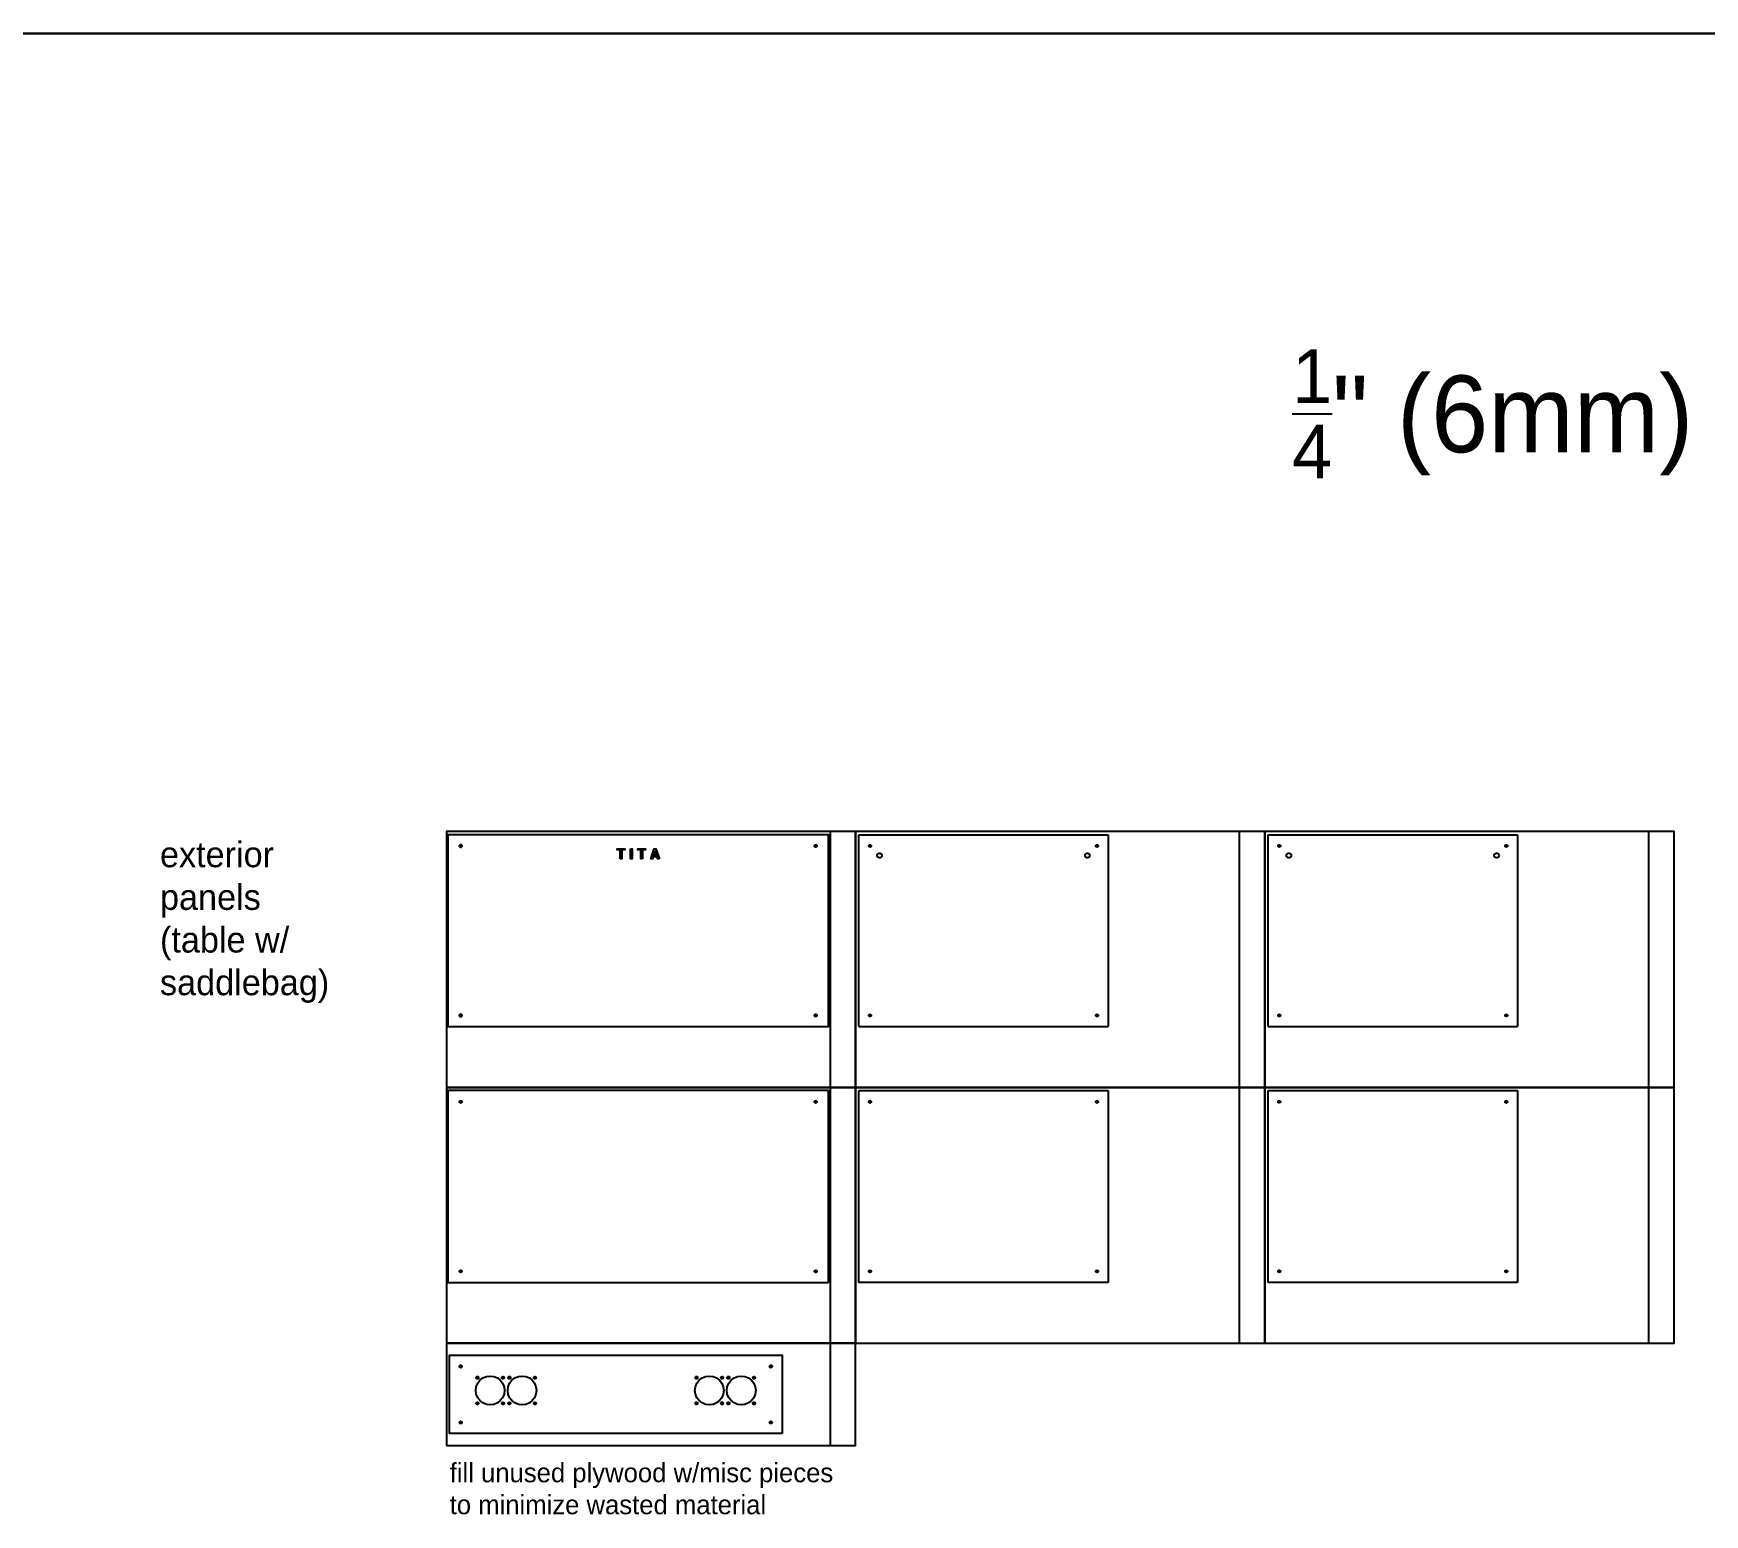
# Model space of a CAD drawing. Header units: inches. Extents: x -747 to 419, y -1089 to -681.
# Drawn here: x -146.2 to -15.5, y -882.9 to -767.1 of the extents above; entities that cross this region are included whole.
import ezdxf

# ---------------------------------------------------------------- set-up
doc = ezdxf.new("R2010")
doc.units = ezdxf.units.IN
doc.header["$MEASUREMENT"] = 0
for name, color, linetype in [('T_ANNO', 6, 'Continuous'), ('T_CUT_HOLE_3_16_INCH', 2, 'Continuous'), ('T_CUT_HOLE_3_8_INCH', 4, 'Continuous'), ('T_CUT_THRU', 7, 'Continuous')]:
    doc.layers.add(name, color=color, linetype=linetype)

msp = doc.modelspace()

# ---------------------------------------------------------------- linework, layer by layer
at = {"layer": 'T_ANNO'}
for p, q in [((-666.26, -767.12), (298.91, -767.12)), ((418.91, -767.12), (-666.26, -767.12))]:
    msp.add_line(p, q, dxfattribs=at)
at = {"layer": 'T_ANNO', "color": 5}
for p, q in [((-83.92, -829.5), (-83.92, -849.5)), ((-51.92, -829.5), (-51.92, -849.5)), ((-19.92, -829.5), (-19.92, -849.5)), ((-83.92, -849.5), (-83.92, -869.5)), ((-51.92, -849.5), (-51.92, -869.5)), ((-19.92, -849.5), (-19.92, -869.5)), ((-83.92, -869.5), (-83.92, -877.5))]:
    msp.add_line(p, q, dxfattribs=at)
at = {"layer": 'T_ANNO'}
for points in [[(-113.92, -849.5), (-81.92, -849.5), (-81.92, -829.5), (-113.92, -829.5)], [(-113.92, -849.5), (-81.92, -849.5), (-81.92, -829.5), (-113.92, -829.5)], [(-81.92, -849.5), (-49.92, -849.5), (-49.92, -829.5), (-81.92, -829.5)], [(-81.92, -849.5), (-49.92, -849.5), (-49.92, -829.5), (-81.92, -829.5)], [(-49.92, -849.5), (-17.92, -849.5), (-17.92, -829.5), (-49.92, -829.5)], [(-49.92, -849.5), (-17.92, -849.5), (-17.92, -829.5), (-49.92, -829.5)], [(-113.92, -869.5), (-81.92, -869.5), (-81.92, -849.5), (-113.92, -849.5)], [(-113.92, -869.5), (-81.92, -869.5), (-81.92, -849.5), (-113.92, -849.5)], [(-81.92, -869.5), (-49.92, -869.5), (-49.92, -849.5), (-81.92, -849.5)], [(-81.92, -869.5), (-49.92, -869.5), (-49.92, -849.5), (-81.92, -849.5)], [(-49.92, -869.5), (-17.92, -869.5), (-17.92, -849.5), (-49.92, -849.5)], [(-49.92, -869.5), (-17.92, -869.5), (-17.92, -849.5), (-49.92, -849.5)], [(-113.92, -877.5), (-81.92, -877.5), (-81.92, -869.5), (-113.92, -869.5)], [(-113.92, -877.5), (-81.92, -877.5), (-81.92, -869.5), (-113.92, -869.5)]]:
    msp.add_lwpolyline(points, close=True, dxfattribs=at)
at = {"layer": 'T_CUT_HOLE_3_16_INCH'}
for p, q in [((-80.89, -830.61), (-80.88, -830.58)), ((-80.89, -830.63), (-80.89, -830.61)), ((-80.88, -830.66), (-80.89, -830.63)), ((-80.88, -830.58), (-80.87, -830.56)), ((-80.87, -830.68), (-80.88, -830.66)), ((-80.87, -830.56), (-80.85, -830.55)), ((-80.86, -830.7), (-80.87, -830.68)), ((-80.84, -830.71), (-80.86, -830.7)), ((-80.85, -830.55), (-80.83, -830.54)), ((-80.81, -830.72), (-80.84, -830.71)), ((-80.83, -830.54), (-80.8, -830.53)), ((-80.79, -830.72), (-80.81, -830.72)), ((-80.8, -830.53), (-80.78, -830.53)), ((-80.77, -830.71), (-80.79, -830.72)), ((-80.78, -830.53), (-80.76, -830.54)), ((-80.74, -830.7), (-80.77, -830.71)), ((-80.76, -830.54), (-80.73, -830.55)), ((-80.73, -830.69), (-80.74, -830.7)), ((-80.73, -830.55), (-80.72, -830.57)), ((-80.71, -830.67), (-80.73, -830.69)), ((-80.72, -830.57), (-80.71, -830.59)), ((-80.71, -830.59), (-80.7, -830.62)), ((-80.7, -830.64), (-80.71, -830.67)), ((-80.7, -830.62), (-80.7, -830.64)), ((-63.14, -830.61), (-63.13, -830.58)), ((-63.14, -830.63), (-63.14, -830.61)), ((-63.13, -830.66), (-63.14, -830.63)), ((-63.13, -830.58), (-63.12, -830.56)), ((-63.12, -830.68), (-63.13, -830.66)), ((-63.12, -830.56), (-63.1, -830.55)), ((-63.11, -830.7), (-63.12, -830.68)), ((-63.09, -830.71), (-63.11, -830.7)), ((-63.1, -830.55), (-63.08, -830.54)), ((-63.06, -830.72), (-63.09, -830.71)), ((-63.08, -830.54), (-63.05, -830.53)), ((-63.04, -830.72), (-63.06, -830.72)), ((-63.05, -830.53), (-63.03, -830.53)), ((-63.02, -830.71), (-63.04, -830.72)), ((-63.03, -830.53), (-63.01, -830.54)), ((-62.99, -830.7), (-63.02, -830.71)), ((-63.01, -830.54), (-62.98, -830.55)), ((-62.98, -830.69), (-62.99, -830.7)), ((-62.98, -830.55), (-62.97, -830.57)), ((-62.96, -830.67), (-62.98, -830.69)), ((-62.97, -830.57), (-62.96, -830.59)), ((-62.96, -830.59), (-62.95, -830.62)), ((-62.95, -830.64), (-62.96, -830.67)), ((-62.95, -830.62), (-62.95, -830.64)), ((-48.89, -830.61), (-48.88, -830.58)), ((-48.89, -830.63), (-48.89, -830.61)), ((-48.88, -830.66), (-48.89, -830.63)), ((-48.88, -830.58), (-48.87, -830.56)), ((-48.87, -830.68), (-48.88, -830.66)), ((-48.87, -830.56), (-48.85, -830.55)), ((-48.86, -830.7), (-48.87, -830.68)), ((-48.84, -830.71), (-48.86, -830.7)), ((-48.85, -830.55), (-48.83, -830.54)), ((-48.81, -830.72), (-48.84, -830.71)), ((-48.83, -830.54), (-48.8, -830.53)), ((-48.79, -830.72), (-48.81, -830.72)), ((-48.8, -830.53), (-48.78, -830.53)), ((-48.77, -830.71), (-48.79, -830.72)), ((-48.78, -830.53), (-48.76, -830.54)), ((-48.74, -830.7), (-48.77, -830.71)), ((-48.76, -830.54), (-48.73, -830.55)), ((-48.73, -830.69), (-48.74, -830.7)), ((-48.73, -830.55), (-48.72, -830.57)), ((-48.71, -830.67), (-48.73, -830.69)), ((-48.72, -830.57), (-48.71, -830.59)), ((-48.71, -830.59), (-48.7, -830.62)), ((-48.7, -830.64), (-48.71, -830.67)), ((-48.7, -830.62), (-48.7, -830.64)), ((-31.14, -830.61), (-31.13, -830.58)), ((-31.14, -830.63), (-31.14, -830.61)), ((-31.13, -830.66), (-31.14, -830.63)), ((-31.13, -830.58), (-31.12, -830.56)), ((-31.12, -830.68), (-31.13, -830.66)), ((-31.12, -830.56), (-31.1, -830.55)), ((-31.11, -830.7), (-31.12, -830.68)), ((-31.09, -830.71), (-31.11, -830.7)), ((-31.1, -830.55), (-31.08, -830.54)), ((-31.06, -830.72), (-31.09, -830.71)), ((-31.08, -830.54), (-31.05, -830.53)), ((-31.04, -830.72), (-31.06, -830.72)), ((-31.05, -830.53), (-31.03, -830.53)), ((-31.02, -830.71), (-31.04, -830.72)), ((-31.03, -830.53), (-31.01, -830.54)), ((-30.99, -830.7), (-31.02, -830.71)), ((-31.01, -830.54), (-30.98, -830.55)), ((-30.98, -830.69), (-30.99, -830.7)), ((-30.98, -830.55), (-30.97, -830.57)), ((-30.96, -830.67), (-30.98, -830.69)), ((-30.97, -830.57), (-30.96, -830.59)), ((-30.96, -830.59), (-30.95, -830.62)), ((-30.95, -830.64), (-30.96, -830.67)), ((-30.95, -830.62), (-30.95, -830.64)), ((-112.89, -843.86), (-112.88, -843.83)), ((-112.89, -843.86), (-112.88, -843.83)), ((-80.89, -843.86), (-80.88, -843.83)), ((-80.89, -843.88), (-80.89, -843.86)), ((-80.88, -843.91), (-80.89, -843.88)), ((-80.88, -843.83), (-80.87, -843.81)), ((-80.87, -843.93), (-80.88, -843.91)), ((-80.87, -843.81), (-80.85, -843.8)), ((-80.86, -843.95), (-80.87, -843.93)), ((-80.84, -843.96), (-80.86, -843.95)), ((-80.85, -843.8), (-80.83, -843.79)), ((-80.81, -843.97), (-80.84, -843.96)), ((-80.83, -843.79), (-80.8, -843.78)), ((-80.79, -843.97), (-80.81, -843.97)), ((-80.8, -843.78), (-80.78, -843.78)), ((-80.77, -843.96), (-80.79, -843.97)), ((-80.78, -843.78), (-80.76, -843.79)), ((-80.74, -843.95), (-80.77, -843.96)), ((-80.76, -843.79), (-80.73, -843.8)), ((-80.73, -843.94), (-80.74, -843.95)), ((-80.73, -843.8), (-80.72, -843.82)), ((-80.71, -843.92), (-80.73, -843.94)), ((-80.72, -843.82), (-80.71, -843.84)), ((-80.71, -843.84), (-80.7, -843.87)), ((-80.7, -843.89), (-80.71, -843.92)), ((-80.7, -843.87), (-80.7, -843.89)), ((-63.14, -843.86), (-63.13, -843.83)), ((-63.14, -843.88), (-63.14, -843.86)), ((-63.13, -843.91), (-63.14, -843.88)), ((-63.13, -843.83), (-63.12, -843.81)), ((-63.12, -843.93), (-63.13, -843.91)), ((-63.12, -843.81), (-63.1, -843.8)), ((-63.11, -843.95), (-63.12, -843.93)), ((-63.09, -843.96), (-63.11, -843.95)), ((-63.1, -843.8), (-63.08, -843.79)), ((-63.06, -843.97), (-63.09, -843.96)), ((-63.08, -843.79), (-63.05, -843.78)), ((-63.04, -843.97), (-63.06, -843.97)), ((-63.05, -843.78), (-63.03, -843.78)), ((-63.02, -843.96), (-63.04, -843.97)), ((-63.03, -843.78), (-63.01, -843.79)), ((-62.99, -843.95), (-63.02, -843.96)), ((-63.01, -843.79), (-62.98, -843.8)), ((-62.98, -843.94), (-62.99, -843.95)), ((-62.98, -843.8), (-62.97, -843.82)), ((-62.96, -843.92), (-62.98, -843.94)), ((-62.97, -843.82), (-62.96, -843.84)), ((-62.96, -843.84), (-62.95, -843.87)), ((-62.95, -843.89), (-62.96, -843.92)), ((-62.95, -843.87), (-62.95, -843.89)), ((-48.89, -843.86), (-48.88, -843.83)), ((-48.89, -843.88), (-48.89, -843.86)), ((-48.88, -843.91), (-48.89, -843.88)), ((-48.88, -843.83), (-48.87, -843.81)), ((-48.87, -843.93), (-48.88, -843.91)), ((-48.87, -843.81), (-48.85, -843.8)), ((-48.86, -843.95), (-48.87, -843.93)), ((-48.84, -843.96), (-48.86, -843.95)), ((-48.85, -843.8), (-48.83, -843.79)), ((-48.81, -843.97), (-48.84, -843.96)), ((-48.83, -843.79), (-48.8, -843.78)), ((-48.79, -843.97), (-48.81, -843.97)), ((-48.8, -843.78), (-48.78, -843.78)), ((-48.77, -843.96), (-48.79, -843.97)), ((-48.78, -843.78), (-48.76, -843.79)), ((-48.74, -843.95), (-48.77, -843.96)), ((-48.76, -843.79), (-48.73, -843.8)), ((-48.73, -843.94), (-48.74, -843.95)), ((-48.73, -843.8), (-48.72, -843.82)), ((-48.71, -843.92), (-48.73, -843.94)), ((-48.72, -843.82), (-48.71, -843.84)), ((-48.71, -843.84), (-48.7, -843.87)), ((-48.7, -843.89), (-48.71, -843.92)), ((-48.7, -843.87), (-48.7, -843.89)), ((-31.14, -843.86), (-31.13, -843.83)), ((-31.14, -843.88), (-31.14, -843.86)), ((-31.13, -843.91), (-31.14, -843.88)), ((-31.13, -843.83), (-31.12, -843.81)), ((-31.12, -843.93), (-31.13, -843.91)), ((-31.12, -843.81), (-31.1, -843.8)), ((-31.11, -843.95), (-31.12, -843.93)), ((-31.09, -843.96), (-31.11, -843.95)), ((-31.1, -843.8), (-31.08, -843.79)), ((-31.06, -843.97), (-31.09, -843.96)), ((-31.08, -843.79), (-31.05, -843.78)), ((-31.04, -843.97), (-31.06, -843.97)), ((-31.05, -843.78), (-31.03, -843.78)), ((-31.02, -843.96), (-31.04, -843.97)), ((-31.03, -843.78), (-31.01, -843.79)), ((-30.99, -843.95), (-31.02, -843.96)), ((-31.01, -843.79), (-30.98, -843.8)), ((-30.98, -843.94), (-30.99, -843.95)), ((-30.98, -843.8), (-30.97, -843.82)), ((-30.96, -843.92), (-30.98, -843.94)), ((-30.97, -843.82), (-30.96, -843.84)), ((-30.96, -843.84), (-30.95, -843.87)), ((-30.95, -843.89), (-30.96, -843.92)), ((-30.95, -843.87), (-30.95, -843.89)), ((-112.89, -850.61), (-112.88, -850.58)), ((-112.89, -850.61), (-112.88, -850.58)), ((-112.89, -850.63), (-112.89, -850.61)), ((-112.89, -850.63), (-112.89, -850.61)), ((-112.88, -850.66), (-112.89, -850.63)), ((-112.88, -850.66), (-112.89, -850.63)), ((-112.88, -850.58), (-112.87, -850.56)), ((-112.88, -850.58), (-112.87, -850.56)), ((-112.87, -850.56), (-112.85, -850.55)), ((-112.87, -850.56), (-112.85, -850.55)), ((-112.85, -850.55), (-112.83, -850.54)), ((-112.85, -850.55), (-112.83, -850.54)), ((-112.83, -850.54), (-112.8, -850.53)), ((-112.83, -850.54), (-112.8, -850.53)), ((-112.8, -850.53), (-112.78, -850.53)), ((-112.8, -850.53), (-112.78, -850.53)), ((-112.78, -850.53), (-112.76, -850.54)), ((-112.78, -850.53), (-112.76, -850.54)), ((-112.76, -850.54), (-112.73, -850.55)), ((-112.76, -850.54), (-112.73, -850.55)), ((-112.73, -850.55), (-112.72, -850.57)), ((-112.73, -850.55), (-112.72, -850.57)), ((-112.72, -850.57), (-112.71, -850.59)), ((-112.72, -850.57), (-112.71, -850.59)), ((-112.71, -850.59), (-112.7, -850.62)), ((-112.71, -850.59), (-112.7, -850.62)), ((-112.7, -850.62), (-112.7, -850.64)), ((-112.7, -850.62), (-112.7, -850.64)), ((-85.14, -850.61), (-85.13, -850.58)), ((-85.14, -850.63), (-85.14, -850.61)), ((-85.13, -850.66), (-85.14, -850.63)), ((-85.13, -850.58), (-85.12, -850.56)), ((-85.12, -850.56), (-85.1, -850.55)), ((-85.1, -850.55), (-85.08, -850.54)), ((-85.08, -850.54), (-85.05, -850.53)), ((-85.05, -850.53), (-85.03, -850.53)), ((-85.03, -850.53), (-85.01, -850.54)), ((-85.01, -850.54), (-84.98, -850.55)), ((-84.98, -850.55), (-84.97, -850.57)), ((-84.97, -850.57), (-84.96, -850.59)), ((-84.96, -850.59), (-84.95, -850.62)), ((-84.95, -850.62), (-84.95, -850.64)), ((-80.89, -850.61), (-80.88, -850.58)), ((-80.89, -850.63), (-80.89, -850.61)), ((-80.88, -850.66), (-80.89, -850.63)), ((-80.88, -850.58), (-80.87, -850.56)), ((-80.87, -850.56), (-80.85, -850.55)), ((-80.85, -850.55), (-80.83, -850.54)), ((-80.83, -850.54), (-80.8, -850.53)), ((-80.8, -850.53), (-80.78, -850.53)), ((-80.78, -850.53), (-80.76, -850.54)), ((-80.76, -850.54), (-80.73, -850.55)), ((-80.73, -850.55), (-80.72, -850.57)), ((-80.72, -850.57), (-80.71, -850.59)), ((-80.71, -850.59), (-80.7, -850.62)), ((-80.7, -850.62), (-80.7, -850.64)), ((-63.14, -850.61), (-63.13, -850.58)), ((-63.14, -850.63), (-63.14, -850.61)), ((-63.13, -850.66), (-63.14, -850.63)), ((-63.13, -850.58), (-63.12, -850.56)), ((-63.12, -850.56), (-63.1, -850.55)), ((-63.1, -850.55), (-63.08, -850.54)), ((-63.08, -850.54), (-63.05, -850.53)), ((-63.05, -850.53), (-63.03, -850.53)), ((-63.03, -850.53), (-63.01, -850.54)), ((-63.01, -850.54), (-62.98, -850.55)), ((-62.98, -850.55), (-62.97, -850.57)), ((-62.97, -850.57), (-62.96, -850.59)), ((-62.96, -850.59), (-62.95, -850.62)), ((-62.95, -850.62), (-62.95, -850.64)), ((-48.89, -850.61), (-48.88, -850.58)), ((-48.89, -850.63), (-48.89, -850.61)), ((-48.88, -850.66), (-48.89, -850.63)), ((-48.88, -850.58), (-48.87, -850.56)), ((-48.87, -850.56), (-48.85, -850.55)), ((-48.85, -850.55), (-48.83, -850.54)), ((-48.83, -850.54), (-48.8, -850.53)), ((-48.8, -850.53), (-48.78, -850.53)), ((-48.78, -850.53), (-48.76, -850.54)), ((-48.76, -850.54), (-48.73, -850.55)), ((-48.73, -850.55), (-48.72, -850.57)), ((-48.72, -850.57), (-48.71, -850.59)), ((-48.71, -850.59), (-48.7, -850.62)), ((-48.7, -850.62), (-48.7, -850.64)), ((-31.14, -850.61), (-31.13, -850.58)), ((-31.14, -850.63), (-31.14, -850.61)), ((-31.13, -850.66), (-31.14, -850.63)), ((-31.13, -850.58), (-31.12, -850.56)), ((-31.12, -850.56), (-31.1, -850.55)), ((-31.1, -850.55), (-31.08, -850.54)), ((-31.08, -850.54), (-31.05, -850.53)), ((-31.05, -850.53), (-31.03, -850.53)), ((-31.03, -850.53), (-31.01, -850.54)), ((-31.01, -850.54), (-30.98, -850.55)), ((-30.98, -850.55), (-30.97, -850.57)), ((-30.97, -850.57), (-30.96, -850.59)), ((-30.96, -850.59), (-30.95, -850.62)), ((-30.95, -850.62), (-30.95, -850.64)), ((-112.87, -850.68), (-112.88, -850.66)), ((-112.87, -850.68), (-112.88, -850.66)), ((-112.86, -850.7), (-112.87, -850.68)), ((-112.86, -850.7), (-112.87, -850.68)), ((-112.84, -850.71), (-112.86, -850.7)), ((-112.84, -850.71), (-112.86, -850.7)), ((-112.81, -850.72), (-112.84, -850.71)), ((-112.81, -850.72), (-112.84, -850.71)), ((-112.79, -850.72), (-112.81, -850.72)), ((-112.79, -850.72), (-112.81, -850.72)), ((-112.77, -850.71), (-112.79, -850.72)), ((-112.77, -850.71), (-112.79, -850.72)), ((-112.74, -850.7), (-112.77, -850.71)), ((-112.74, -850.7), (-112.77, -850.71)), ((-112.73, -850.69), (-112.74, -850.7)), ((-112.73, -850.69), (-112.74, -850.7)), ((-112.71, -850.67), (-112.73, -850.69)), ((-112.71, -850.67), (-112.73, -850.69)), ((-112.7, -850.64), (-112.71, -850.67)), ((-112.7, -850.64), (-112.71, -850.67)), ((-85.12, -850.68), (-85.13, -850.66)), ((-85.11, -850.7), (-85.12, -850.68)), ((-85.09, -850.71), (-85.11, -850.7)), ((-85.06, -850.72), (-85.09, -850.71)), ((-85.04, -850.72), (-85.06, -850.72)), ((-85.02, -850.71), (-85.04, -850.72)), ((-84.99, -850.7), (-85.02, -850.71)), ((-84.98, -850.69), (-84.99, -850.7)), ((-84.96, -850.67), (-84.98, -850.69)), ((-84.95, -850.64), (-84.96, -850.67)), ((-80.87, -850.68), (-80.88, -850.66)), ((-80.86, -850.7), (-80.87, -850.68)), ((-80.84, -850.71), (-80.86, -850.7)), ((-80.81, -850.72), (-80.84, -850.71)), ((-80.79, -850.72), (-80.81, -850.72)), ((-80.77, -850.71), (-80.79, -850.72)), ((-80.74, -850.7), (-80.77, -850.71)), ((-80.73, -850.69), (-80.74, -850.7)), ((-80.71, -850.67), (-80.73, -850.69)), ((-80.7, -850.64), (-80.71, -850.67)), ((-63.12, -850.68), (-63.13, -850.66)), ((-63.11, -850.7), (-63.12, -850.68)), ((-63.09, -850.71), (-63.11, -850.7)), ((-63.06, -850.72), (-63.09, -850.71)), ((-63.04, -850.72), (-63.06, -850.72)), ((-63.02, -850.71), (-63.04, -850.72)), ((-62.99, -850.7), (-63.02, -850.71)), ((-62.98, -850.69), (-62.99, -850.7)), ((-62.96, -850.67), (-62.98, -850.69)), ((-62.95, -850.64), (-62.96, -850.67)), ((-48.87, -850.68), (-48.88, -850.66)), ((-48.86, -850.7), (-48.87, -850.68)), ((-48.84, -850.71), (-48.86, -850.7)), ((-48.81, -850.72), (-48.84, -850.71)), ((-48.79, -850.72), (-48.81, -850.72)), ((-48.77, -850.71), (-48.79, -850.72)), ((-48.74, -850.7), (-48.77, -850.71)), ((-48.73, -850.69), (-48.74, -850.7)), ((-48.71, -850.67), (-48.73, -850.69)), ((-48.7, -850.64), (-48.71, -850.67)), ((-31.12, -850.68), (-31.13, -850.66)), ((-31.11, -850.7), (-31.12, -850.68)), ((-31.09, -850.71), (-31.11, -850.7)), ((-31.06, -850.72), (-31.09, -850.71)), ((-31.04, -850.72), (-31.06, -850.72)), ((-31.02, -850.71), (-31.04, -850.72)), ((-30.99, -850.7), (-31.02, -850.71)), ((-30.98, -850.69), (-30.99, -850.7)), ((-30.96, -850.67), (-30.98, -850.69)), ((-30.95, -850.64), (-30.96, -850.67)), ((-112.89, -863.86), (-112.88, -863.83)), ((-112.89, -863.88), (-112.89, -863.86)), ((-112.88, -863.91), (-112.89, -863.88)), ((-112.88, -863.83), (-112.87, -863.81)), ((-112.87, -863.93), (-112.88, -863.91)), ((-112.87, -863.81), (-112.85, -863.8)), ((-112.86, -863.95), (-112.87, -863.93)), ((-112.84, -863.96), (-112.86, -863.95)), ((-112.85, -863.8), (-112.83, -863.79)), ((-112.81, -863.97), (-112.84, -863.96)), ((-112.83, -863.79), (-112.8, -863.78)), ((-112.79, -863.97), (-112.81, -863.97)), ((-112.8, -863.78), (-112.78, -863.78)), ((-112.77, -863.96), (-112.79, -863.97)), ((-112.78, -863.78), (-112.76, -863.79)), ((-112.74, -863.95), (-112.77, -863.96)), ((-112.76, -863.79), (-112.73, -863.8)), ((-112.73, -863.94), (-112.74, -863.95)), ((-112.73, -863.8), (-112.72, -863.82)), ((-112.71, -863.92), (-112.73, -863.94)), ((-112.72, -863.82), (-112.71, -863.84)), ((-112.71, -863.84), (-112.7, -863.87)), ((-112.7, -863.89), (-112.71, -863.92)), ((-112.7, -863.87), (-112.7, -863.89)), ((-85.14, -863.86), (-85.13, -863.83)), ((-85.14, -863.87), (-85.13, -863.85)), ((-85.14, -863.88), (-85.14, -863.86)), ((-85.14, -863.89), (-85.14, -863.87)), ((-85.13, -863.91), (-85.14, -863.88)), ((-85.13, -863.92), (-85.14, -863.89)), ((-85.13, -863.83), (-85.12, -863.81)), ((-85.13, -863.85), (-85.12, -863.82)), ((-85.12, -863.93), (-85.13, -863.91)), ((-85.12, -863.94), (-85.13, -863.92)), ((-85.12, -863.81), (-85.1, -863.8)), ((-85.12, -863.82), (-85.11, -863.81)), ((-85.11, -863.95), (-85.12, -863.93)), ((-85.1, -863.95), (-85.12, -863.94)), ((-85.11, -863.81), (-85.09, -863.79)), ((-85.09, -863.96), (-85.11, -863.95)), ((-85.1, -863.8), (-85.08, -863.79)), ((-85.08, -863.96), (-85.1, -863.95)), ((-85.09, -863.79), (-85.06, -863.78)), ((-85.06, -863.97), (-85.09, -863.96)), ((-85.08, -863.79), (-85.05, -863.78)), ((-85.05, -863.97), (-85.08, -863.96)), ((-85.06, -863.78), (-85.04, -863.78)), ((-85.04, -863.97), (-85.06, -863.97)), ((-85.05, -863.78), (-85.03, -863.78)), ((-85.03, -863.97), (-85.05, -863.97)), ((-85.04, -863.78), (-85.02, -863.79)), ((-85.02, -863.96), (-85.04, -863.97)), ((-85.03, -863.78), (-85.01, -863.79)), ((-85, -863.96), (-85.03, -863.97)), ((-85.02, -863.79), (-85, -863.8)), ((-84.99, -863.95), (-85.02, -863.96)), ((-85.01, -863.79), (-84.98, -863.8)), ((-85, -863.8), (-84.98, -863.81)), ((-84.98, -863.94), (-85, -863.96)), ((-84.98, -863.94), (-84.99, -863.95)), ((-84.98, -863.8), (-84.97, -863.82)), ((-84.98, -863.81), (-84.96, -863.83)), ((-84.96, -863.92), (-84.98, -863.94)), ((-84.97, -863.93), (-84.98, -863.94)), ((-84.97, -863.82), (-84.96, -863.84)), ((-84.96, -863.9), (-84.97, -863.93)), ((-84.96, -863.83), (-84.96, -863.86)), ((-84.96, -863.84), (-84.95, -863.87)), ((-84.96, -863.86), (-84.95, -863.88)), ((-84.95, -863.88), (-84.96, -863.9)), ((-84.95, -863.89), (-84.96, -863.92)), ((-84.95, -863.87), (-84.95, -863.89)), ((-80.89, -863.86), (-80.88, -863.83)), ((-80.89, -863.88), (-80.89, -863.86)), ((-80.88, -863.91), (-80.89, -863.88)), ((-80.88, -863.83), (-80.87, -863.81)), ((-80.87, -863.93), (-80.88, -863.91)), ((-80.87, -863.81), (-80.85, -863.8)), ((-80.86, -863.95), (-80.87, -863.93)), ((-80.84, -863.96), (-80.86, -863.95)), ((-80.85, -863.8), (-80.83, -863.79)), ((-80.81, -863.97), (-80.84, -863.96)), ((-80.83, -863.79), (-80.8, -863.78)), ((-80.79, -863.97), (-80.81, -863.97)), ((-80.8, -863.78), (-80.78, -863.78)), ((-80.77, -863.96), (-80.79, -863.97)), ((-80.78, -863.78), (-80.76, -863.79)), ((-80.74, -863.95), (-80.77, -863.96)), ((-80.76, -863.79), (-80.73, -863.8)), ((-80.73, -863.94), (-80.74, -863.95)), ((-80.73, -863.8), (-80.72, -863.82)), ((-80.71, -863.92), (-80.73, -863.94)), ((-80.72, -863.82), (-80.71, -863.84)), ((-80.71, -863.84), (-80.7, -863.87)), ((-80.7, -863.89), (-80.71, -863.92)), ((-80.7, -863.87), (-80.7, -863.89)), ((-63.14, -863.86), (-63.13, -863.83)), ((-63.14, -863.88), (-63.14, -863.86)), ((-63.13, -863.91), (-63.14, -863.88)), ((-63.13, -863.83), (-63.12, -863.81)), ((-63.12, -863.93), (-63.13, -863.91)), ((-63.12, -863.81), (-63.1, -863.8)), ((-63.11, -863.95), (-63.12, -863.93)), ((-63.09, -863.96), (-63.11, -863.95)), ((-63.1, -863.8), (-63.08, -863.79)), ((-63.06, -863.97), (-63.09, -863.96)), ((-63.08, -863.79), (-63.05, -863.78)), ((-63.04, -863.97), (-63.06, -863.97)), ((-63.05, -863.78), (-63.03, -863.78)), ((-63.02, -863.96), (-63.04, -863.97)), ((-63.03, -863.78), (-63.01, -863.79)), ((-62.99, -863.95), (-63.02, -863.96)), ((-63.01, -863.79), (-62.98, -863.8)), ((-62.98, -863.94), (-62.99, -863.95)), ((-62.98, -863.8), (-62.97, -863.82)), ((-62.96, -863.92), (-62.98, -863.94)), ((-62.97, -863.82), (-62.96, -863.84)), ((-62.96, -863.84), (-62.95, -863.87)), ((-62.95, -863.89), (-62.96, -863.92)), ((-62.95, -863.87), (-62.95, -863.89)), ((-48.89, -863.86), (-48.88, -863.83)), ((-48.89, -863.88), (-48.89, -863.86)), ((-48.88, -863.91), (-48.89, -863.88)), ((-48.88, -863.83), (-48.87, -863.81)), ((-48.87, -863.93), (-48.88, -863.91)), ((-48.87, -863.81), (-48.85, -863.8)), ((-48.86, -863.95), (-48.87, -863.93)), ((-48.84, -863.96), (-48.86, -863.95)), ((-48.85, -863.8), (-48.83, -863.79)), ((-48.81, -863.97), (-48.84, -863.96)), ((-48.83, -863.79), (-48.8, -863.78)), ((-48.79, -863.97), (-48.81, -863.97)), ((-48.8, -863.78), (-48.78, -863.78)), ((-48.77, -863.96), (-48.79, -863.97)), ((-48.78, -863.78), (-48.76, -863.79)), ((-48.74, -863.95), (-48.77, -863.96)), ((-48.76, -863.79), (-48.73, -863.8)), ((-48.73, -863.94), (-48.74, -863.95)), ((-48.73, -863.8), (-48.72, -863.82)), ((-48.71, -863.92), (-48.73, -863.94)), ((-48.72, -863.82), (-48.71, -863.84)), ((-48.71, -863.84), (-48.7, -863.87)), ((-48.7, -863.89), (-48.71, -863.92)), ((-48.7, -863.87), (-48.7, -863.89)), ((-31.14, -863.86), (-31.13, -863.83)), ((-31.14, -863.88), (-31.14, -863.86)), ((-31.13, -863.91), (-31.14, -863.88)), ((-31.13, -863.83), (-31.12, -863.81)), ((-31.12, -863.93), (-31.13, -863.91)), ((-31.12, -863.81), (-31.1, -863.8)), ((-31.11, -863.95), (-31.12, -863.93)), ((-31.09, -863.96), (-31.11, -863.95)), ((-31.1, -863.8), (-31.08, -863.79)), ((-31.06, -863.97), (-31.09, -863.96)), ((-31.08, -863.79), (-31.05, -863.78)), ((-31.04, -863.97), (-31.06, -863.97)), ((-31.05, -863.78), (-31.03, -863.78)), ((-31.02, -863.96), (-31.04, -863.97)), ((-31.03, -863.78), (-31.01, -863.79)), ((-30.99, -863.95), (-31.02, -863.96)), ((-31.01, -863.79), (-30.98, -863.8)), ((-30.98, -863.94), (-30.99, -863.95)), ((-30.98, -863.8), (-30.97, -863.82)), ((-30.96, -863.92), (-30.98, -863.94)), ((-30.97, -863.82), (-30.96, -863.84)), ((-30.96, -863.84), (-30.95, -863.87)), ((-30.95, -863.89), (-30.96, -863.92)), ((-30.95, -863.87), (-30.95, -863.89))]:
    msp.add_line(p, q, dxfattribs=at)
for points in [[(-112.87, -830.68), (-112.88, -830.66), (-112.89, -830.63), (-112.89, -830.61), (-112.88, -830.58), (-112.89, -830.61), (-112.89, -830.63), (-112.88, -830.66)], [(-112.87, -830.56), (-112.88, -830.58), (-112.87, -830.56), (-112.85, -830.55), (-112.83, -830.54), (-112.8, -830.53), (-112.83, -830.54), (-112.85, -830.55)], [(-112.86, -830.7), (-112.84, -830.71), (-112.81, -830.72), (-112.79, -830.72), (-112.77, -830.71), (-112.74, -830.7), (-112.73, -830.69), (-112.71, -830.67), (-112.73, -830.69), (-112.74, -830.7), (-112.77, -830.71), (-112.79, -830.72), (-112.81, -830.72), (-112.84, -830.71), (-112.86, -830.7), (-112.87, -830.68)], [(-112.8, -830.53), (-112.78, -830.53), (-112.76, -830.54), (-112.73, -830.55), (-112.72, -830.57), (-112.71, -830.59), (-112.7, -830.62), (-112.7, -830.64), (-112.71, -830.67), (-112.7, -830.64), (-112.7, -830.62), (-112.71, -830.59), (-112.72, -830.57), (-112.73, -830.55), (-112.76, -830.54), (-112.78, -830.53)], [(-84.99, -830.7), (-85.02, -830.71), (-85.04, -830.72), (-85.06, -830.72), (-85.09, -830.71), (-85.11, -830.7), (-85.12, -830.68), (-85.13, -830.66), (-85.14, -830.63), (-85.14, -830.61), (-85.13, -830.58), (-85.12, -830.56), (-85.1, -830.55), (-85.08, -830.54), (-85.05, -830.53), (-85.03, -830.53), (-85.01, -830.54), (-84.98, -830.55), (-84.97, -830.57), (-84.96, -830.59), (-84.95, -830.62), (-84.95, -830.64), (-84.96, -830.67), (-84.98, -830.69)], [(-112.81, -843.97), (-112.79, -843.97), (-112.81, -843.97), (-112.84, -843.96), (-112.86, -843.95), (-112.87, -843.93), (-112.88, -843.91), (-112.89, -843.88), (-112.89, -843.86), (-112.89, -843.88), (-112.88, -843.91), (-112.87, -843.93), (-112.86, -843.95), (-112.84, -843.96)], [(-112.88, -843.83), (-112.87, -843.81), (-112.85, -843.8), (-112.87, -843.81)], [(-112.85, -843.8), (-112.83, -843.79), (-112.8, -843.78), (-112.83, -843.79)], [(-112.7, -843.87), (-112.7, -843.89), (-112.71, -843.92), (-112.73, -843.94), (-112.74, -843.95), (-112.77, -843.96), (-112.79, -843.97), (-112.77, -843.96), (-112.74, -843.95), (-112.73, -843.94), (-112.71, -843.92), (-112.7, -843.89), (-112.7, -843.87), (-112.71, -843.84), (-112.72, -843.82), (-112.73, -843.8), (-112.76, -843.79), (-112.78, -843.78), (-112.8, -843.78), (-112.78, -843.78), (-112.76, -843.79), (-112.73, -843.8), (-112.72, -843.82), (-112.71, -843.84)], [(-84.99, -843.95), (-85.02, -843.96), (-85.04, -843.97), (-85.06, -843.97), (-85.09, -843.96), (-85.11, -843.95), (-85.12, -843.93), (-85.13, -843.91), (-85.14, -843.88), (-85.14, -843.86), (-85.13, -843.83), (-85.12, -843.81), (-85.1, -843.8), (-85.08, -843.79), (-85.05, -843.78), (-85.03, -843.78), (-85.01, -843.79), (-84.98, -843.8), (-84.97, -843.82), (-84.96, -843.84), (-84.95, -843.87), (-84.95, -843.89), (-84.96, -843.92), (-84.98, -843.94)], [(-112.73, -871.37), (-112.74, -871.39), (-112.77, -871.4), (-112.79, -871.41), (-112.81, -871.4), (-112.84, -871.4), (-112.86, -871.38), (-112.87, -871.36), (-112.88, -871.34), (-112.89, -871.32), (-112.89, -871.29), (-112.88, -871.27), (-112.87, -871.25), (-112.85, -871.23), (-112.83, -871.22), (-112.8, -871.22), (-112.78, -871.22), (-112.76, -871.23), (-112.73, -871.24), (-112.72, -871.26), (-112.71, -871.28), (-112.7, -871.31), (-112.7, -871.33), (-112.71, -871.35)], [(-88.49, -871.39), (-88.52, -871.4), (-88.54, -871.41), (-88.56, -871.4), (-88.59, -871.4), (-88.61, -871.38), (-88.62, -871.36), (-88.63, -871.34), (-88.64, -871.32), (-88.64, -871.29), (-88.63, -871.27), (-88.62, -871.25), (-88.6, -871.23), (-88.58, -871.22), (-88.55, -871.22), (-88.53, -871.22), (-88.51, -871.23), (-88.48, -871.24), (-88.47, -871.26), (-88.46, -871.28), (-88.45, -871.31), (-88.45, -871.33), (-88.46, -871.35), (-88.48, -871.37)], [(-111.4, -872.21), (-111.41, -872.24), (-111.42, -872.25), (-111.44, -872.27), (-111.47, -872.28), (-111.49, -872.28), (-111.52, -872.28), (-111.54, -872.27), (-111.56, -872.25), (-111.57, -872.24), (-111.58, -872.21), (-111.59, -872.19), (-111.58, -872.16), (-111.57, -872.14), (-111.56, -872.12), (-111.54, -872.1), (-111.52, -872.1), (-111.49, -872.09), (-111.47, -872.1), (-111.44, -872.1), (-111.42, -872.12), (-111.41, -872.14), (-111.4, -872.16), (-111.4, -872.19)], [(-109.49, -872.28), (-109.52, -872.28), (-109.54, -872.27), (-109.56, -872.25), (-109.57, -872.23), (-109.58, -872.21), (-109.59, -872.19), (-109.58, -872.16), (-109.57, -872.14), (-109.56, -872.12), (-109.54, -872.11), (-109.52, -872.1), (-109.49, -872.09), (-109.47, -872.1), (-109.45, -872.11), (-109.43, -872.12), (-109.41, -872.14), (-109.4, -872.16), (-109.4, -872.19), (-109.4, -872.21), (-109.41, -872.23), (-109.43, -872.25), (-109.45, -872.27), (-109.47, -872.28)], [(-108.97, -872.28), (-108.99, -872.28), (-109.02, -872.28), (-109.04, -872.27), (-109.06, -872.25), (-109.07, -872.24), (-109.08, -872.21), (-109.09, -872.19), (-109.08, -872.16), (-109.07, -872.14), (-109.06, -872.12), (-109.04, -872.1), (-109.02, -872.1), (-108.99, -872.09), (-108.97, -872.1), (-108.94, -872.1), (-108.92, -872.12), (-108.91, -872.14), (-108.9, -872.16), (-108.9, -872.19), (-108.9, -872.21), (-108.91, -872.24), (-108.92, -872.25), (-108.94, -872.27)], [(-106.9, -872.21), (-106.91, -872.23), (-106.93, -872.25), (-106.95, -872.27), (-106.97, -872.28), (-106.99, -872.28), (-107.02, -872.28), (-107.04, -872.27), (-107.06, -872.25), (-107.07, -872.23), (-107.08, -872.21), (-107.09, -872.19), (-107.08, -872.16), (-107.07, -872.14), (-107.06, -872.12), (-107.04, -872.11), (-107.02, -872.1), (-106.99, -872.09), (-106.97, -872.1), (-106.95, -872.11), (-106.93, -872.12), (-106.91, -872.14), (-106.9, -872.16), (-106.9, -872.19)], [(-94.38, -872.28), (-94.4, -872.27), (-94.42, -872.25), (-94.44, -872.24), (-94.45, -872.21), (-94.45, -872.19), (-94.45, -872.16), (-94.44, -872.14), (-94.42, -872.12), (-94.4, -872.1), (-94.38, -872.1), (-94.36, -872.09), (-94.33, -872.1), (-94.31, -872.1), (-94.29, -872.12), (-94.27, -872.14), (-94.27, -872.16), (-94.26, -872.19), (-94.27, -872.21), (-94.27, -872.24), (-94.29, -872.25), (-94.31, -872.27), (-94.33, -872.28), (-94.36, -872.28)], [(-92.33, -872.28), (-92.36, -872.28), (-92.38, -872.28), (-92.41, -872.27), (-92.43, -872.25), (-92.44, -872.23), (-92.45, -872.21), (-92.45, -872.19), (-92.45, -872.16), (-92.44, -872.14), (-92.43, -872.12), (-92.41, -872.11), (-92.38, -872.1), (-92.36, -872.09), (-92.33, -872.1), (-92.31, -872.11), (-92.29, -872.12), (-92.28, -872.14), (-92.27, -872.16), (-92.27, -872.19), (-92.27, -872.21), (-92.28, -872.23), (-92.29, -872.25), (-92.31, -872.27)], [(-91.95, -872.16), (-91.94, -872.14), (-91.92, -872.12), (-91.9, -872.1), (-91.88, -872.1), (-91.86, -872.09), (-91.83, -872.1), (-91.81, -872.1), (-91.79, -872.12), (-91.77, -872.14), (-91.77, -872.16), (-91.76, -872.19), (-91.77, -872.21), (-91.77, -872.24), (-91.79, -872.25), (-91.81, -872.27), (-91.83, -872.28), (-91.86, -872.28), (-91.88, -872.28), (-91.9, -872.27), (-91.92, -872.25), (-91.94, -872.24), (-91.95, -872.21), (-91.95, -872.19)], [(-89.95, -872.16), (-89.94, -872.14), (-89.93, -872.12), (-89.91, -872.11), (-89.88, -872.1), (-89.86, -872.09), (-89.83, -872.1), (-89.81, -872.11), (-89.79, -872.12), (-89.78, -872.14), (-89.77, -872.16), (-89.77, -872.19), (-89.77, -872.21), (-89.78, -872.23), (-89.79, -872.25), (-89.81, -872.27), (-89.83, -872.28), (-89.86, -872.28), (-89.88, -872.28), (-89.91, -872.27), (-89.93, -872.25), (-89.94, -872.23), (-89.95, -872.21), (-89.95, -872.19)], [(-111.41, -874.14), (-111.4, -874.16), (-111.4, -874.19), (-111.4, -874.21), (-111.41, -874.23), (-111.43, -874.25), (-111.45, -874.27), (-111.47, -874.28), (-111.49, -874.28), (-111.52, -874.28), (-111.54, -874.27), (-111.56, -874.25), (-111.57, -874.23), (-111.58, -874.21), (-111.59, -874.19), (-111.58, -874.16), (-111.57, -874.14), (-111.56, -874.12), (-111.54, -874.11), (-111.52, -874.1), (-111.49, -874.09), (-111.47, -874.1), (-111.45, -874.11), (-111.43, -874.12)], [(-109.58, -874.16), (-109.57, -874.14), (-109.56, -874.12), (-109.54, -874.11), (-109.52, -874.1), (-109.49, -874.09), (-109.47, -874.1), (-109.45, -874.11), (-109.43, -874.12), (-109.41, -874.14), (-109.4, -874.16), (-109.4, -874.19), (-109.4, -874.21), (-109.41, -874.23), (-109.43, -874.25), (-109.45, -874.27), (-109.47, -874.28), (-109.49, -874.28), (-109.52, -874.28), (-109.54, -874.27), (-109.56, -874.25), (-109.57, -874.23), (-109.58, -874.21), (-109.59, -874.19)], [(-109.08, -874.16), (-109.07, -874.14), (-109.06, -874.12), (-109.04, -874.11), (-109.02, -874.1), (-108.99, -874.09), (-108.97, -874.1), (-108.95, -874.11), (-108.93, -874.12), (-108.91, -874.14), (-108.9, -874.16), (-108.9, -874.19), (-108.9, -874.21), (-108.91, -874.23), (-108.93, -874.25), (-108.95, -874.27), (-108.97, -874.28), (-108.99, -874.28), (-109.02, -874.28), (-109.04, -874.27), (-109.06, -874.25), (-109.07, -874.23), (-109.08, -874.21), (-109.09, -874.19)], [(-106.9, -874.21), (-106.91, -874.23), (-106.93, -874.25), (-106.95, -874.27), (-106.97, -874.28), (-106.99, -874.28), (-107.02, -874.28), (-107.04, -874.27), (-107.06, -874.25), (-107.07, -874.23), (-107.08, -874.21), (-107.09, -874.19), (-107.08, -874.16), (-107.07, -874.14), (-107.06, -874.12), (-107.04, -874.11), (-107.02, -874.1), (-106.99, -874.09), (-106.97, -874.1), (-106.95, -874.11), (-106.93, -874.12), (-106.91, -874.14), (-106.9, -874.16), (-106.9, -874.19)], [(-94.28, -874.23), (-94.29, -874.25), (-94.31, -874.27), (-94.33, -874.28), (-94.36, -874.28), (-94.38, -874.28), (-94.41, -874.27), (-94.43, -874.25), (-94.44, -874.23), (-94.45, -874.21), (-94.45, -874.19), (-94.45, -874.16), (-94.44, -874.14), (-94.43, -874.12), (-94.41, -874.11), (-94.38, -874.1), (-94.36, -874.09), (-94.33, -874.1), (-94.31, -874.11), (-94.29, -874.12), (-94.28, -874.14), (-94.27, -874.16), (-94.27, -874.19), (-94.27, -874.21)], [(-92.45, -874.16), (-92.44, -874.14), (-92.43, -874.12), (-92.41, -874.11), (-92.38, -874.1), (-92.36, -874.09), (-92.33, -874.1), (-92.31, -874.11), (-92.29, -874.12), (-92.28, -874.14), (-92.27, -874.16), (-92.27, -874.19), (-92.27, -874.21), (-92.28, -874.23), (-92.29, -874.25), (-92.31, -874.27), (-92.33, -874.28), (-92.36, -874.28), (-92.38, -874.28), (-92.41, -874.27), (-92.43, -874.25), (-92.44, -874.23), (-92.45, -874.21), (-92.45, -874.19)], [(-91.95, -874.16), (-91.94, -874.14), (-91.93, -874.12), (-91.91, -874.11), (-91.88, -874.1), (-91.86, -874.09), (-91.83, -874.1), (-91.81, -874.11), (-91.79, -874.12), (-91.78, -874.14), (-91.77, -874.16), (-91.77, -874.19), (-91.77, -874.21), (-91.78, -874.23), (-91.79, -874.25), (-91.81, -874.27), (-91.83, -874.28), (-91.86, -874.28), (-91.88, -874.28), (-91.91, -874.27), (-91.93, -874.25), (-91.94, -874.23), (-91.95, -874.21), (-91.95, -874.19)], [(-89.95, -874.16), (-89.94, -874.14), (-89.93, -874.12), (-89.91, -874.11), (-89.88, -874.1), (-89.86, -874.09), (-89.83, -874.1), (-89.81, -874.11), (-89.79, -874.12), (-89.78, -874.14), (-89.77, -874.16), (-89.77, -874.19), (-89.77, -874.21), (-89.78, -874.23), (-89.79, -874.25), (-89.81, -874.27), (-89.83, -874.28), (-89.86, -874.28), (-89.88, -874.28), (-89.91, -874.27), (-89.93, -874.25), (-89.94, -874.23), (-89.95, -874.21), (-89.95, -874.19)], [(-112.73, -875.75), (-112.74, -875.77), (-112.77, -875.78), (-112.79, -875.78), (-112.81, -875.78), (-112.84, -875.77), (-112.86, -875.76), (-112.87, -875.74), (-112.88, -875.72), (-112.89, -875.69), (-112.89, -875.67), (-112.88, -875.65), (-112.87, -875.63), (-112.85, -875.61), (-112.83, -875.6), (-112.8, -875.59), (-112.78, -875.6), (-112.76, -875.6), (-112.73, -875.62), (-112.72, -875.63), (-112.71, -875.66), (-112.7, -875.68), (-112.7, -875.71), (-112.71, -875.73)], [(-88.48, -875.75), (-88.49, -875.77), (-88.52, -875.78), (-88.54, -875.78), (-88.56, -875.78), (-88.59, -875.77), (-88.61, -875.76), (-88.62, -875.74), (-88.63, -875.72), (-88.64, -875.69), (-88.64, -875.67), (-88.63, -875.65), (-88.62, -875.63), (-88.6, -875.61), (-88.58, -875.6), (-88.55, -875.59), (-88.53, -875.6), (-88.51, -875.6), (-88.48, -875.62), (-88.47, -875.63), (-88.46, -875.66), (-88.45, -875.68), (-88.45, -875.71), (-88.46, -875.73)]]:
    msp.add_lwpolyline(points, close=True, dxfattribs=at)
at = {"layer": 'T_CUT_HOLE_3_8_INCH'}
for p, q in [((-80.23, -831.33), (-80.21, -831.28)), ((-80.23, -831.37), (-80.23, -831.33)), ((-80.23, -831.42), (-80.23, -831.37)), ((-80.21, -831.47), (-80.23, -831.42)), ((-80.21, -831.28), (-80.18, -831.24)), ((-80.18, -831.51), (-80.21, -831.47)), ((-80.18, -831.24), (-80.14, -831.21)), ((-80.14, -831.54), (-80.18, -831.51)), ((-80.14, -831.21), (-80.09, -831.19)), ((-80.1, -831.56), (-80.14, -831.54)), ((-80.05, -831.56), (-80.1, -831.56)), ((-80.09, -831.19), (-80.05, -831.19)), ((-80.05, -831.19), (-80, -831.19)), ((-80, -831.56), (-80.05, -831.56)), ((-80, -831.19), (-79.95, -831.21)), ((-79.95, -831.54), (-80, -831.56)), ((-79.95, -831.21), (-79.91, -831.24)), ((-79.91, -831.51), (-79.95, -831.54)), ((-79.91, -831.24), (-79.88, -831.28)), ((-79.88, -831.47), (-79.91, -831.51)), ((-79.88, -831.28), (-79.87, -831.33)), ((-79.87, -831.42), (-79.88, -831.47)), ((-79.87, -831.33), (-79.86, -831.38)), ((-79.86, -831.38), (-79.87, -831.42)), ((-63.98, -831.33), (-63.96, -831.28)), ((-63.98, -831.37), (-63.98, -831.33)), ((-63.98, -831.42), (-63.98, -831.37)), ((-63.96, -831.47), (-63.98, -831.42)), ((-63.96, -831.28), (-63.93, -831.24)), ((-63.93, -831.51), (-63.96, -831.47)), ((-63.93, -831.24), (-63.89, -831.21)), ((-63.89, -831.54), (-63.93, -831.51)), ((-63.89, -831.21), (-63.84, -831.19)), ((-63.84, -831.56), (-63.89, -831.54)), ((-63.84, -831.19), (-63.8, -831.19)), ((-63.8, -831.56), (-63.84, -831.56)), ((-63.8, -831.19), (-63.75, -831.19)), ((-63.75, -831.56), (-63.8, -831.56)), ((-63.75, -831.19), (-63.7, -831.21)), ((-63.7, -831.54), (-63.75, -831.56)), ((-63.7, -831.21), (-63.66, -831.24)), ((-63.66, -831.51), (-63.7, -831.54)), ((-63.66, -831.24), (-63.63, -831.28)), ((-63.63, -831.47), (-63.66, -831.51)), ((-63.63, -831.28), (-63.62, -831.33)), ((-63.62, -831.42), (-63.63, -831.47)), ((-63.62, -831.33), (-63.61, -831.37)), ((-63.61, -831.37), (-63.62, -831.42)), ((-48.23, -831.33), (-48.21, -831.28)), ((-48.23, -831.37), (-48.23, -831.33)), ((-48.23, -831.42), (-48.23, -831.37)), ((-48.21, -831.47), (-48.23, -831.42)), ((-48.21, -831.28), (-48.18, -831.24)), ((-48.18, -831.51), (-48.21, -831.47)), ((-48.18, -831.24), (-48.14, -831.21)), ((-48.14, -831.54), (-48.18, -831.51)), ((-48.14, -831.21), (-48.09, -831.19)), ((-48.1, -831.56), (-48.14, -831.54)), ((-48.05, -831.56), (-48.1, -831.56)), ((-48.09, -831.19), (-48.05, -831.19)), ((-48.05, -831.19), (-48, -831.19)), ((-48, -831.56), (-48.05, -831.56)), ((-48, -831.19), (-47.95, -831.21)), ((-47.95, -831.54), (-48, -831.56)), ((-47.95, -831.21), (-47.91, -831.24)), ((-47.91, -831.51), (-47.95, -831.54)), ((-47.91, -831.24), (-47.88, -831.28)), ((-47.88, -831.47), (-47.91, -831.51)), ((-47.88, -831.28), (-47.87, -831.33)), ((-47.87, -831.42), (-47.88, -831.47)), ((-47.87, -831.33), (-47.86, -831.38)), ((-47.86, -831.38), (-47.87, -831.42)), ((-31.98, -831.33), (-31.96, -831.28)), ((-31.98, -831.37), (-31.98, -831.33)), ((-31.98, -831.42), (-31.98, -831.37)), ((-31.96, -831.47), (-31.98, -831.42)), ((-31.96, -831.28), (-31.93, -831.24)), ((-31.93, -831.51), (-31.96, -831.47)), ((-31.93, -831.24), (-31.89, -831.21)), ((-31.89, -831.54), (-31.93, -831.51)), ((-31.89, -831.21), (-31.84, -831.19)), ((-31.84, -831.56), (-31.89, -831.54)), ((-31.84, -831.19), (-31.8, -831.19)), ((-31.8, -831.56), (-31.84, -831.56)), ((-31.8, -831.19), (-31.75, -831.19)), ((-31.75, -831.56), (-31.8, -831.56)), ((-31.75, -831.19), (-31.7, -831.21)), ((-31.7, -831.54), (-31.75, -831.56)), ((-31.7, -831.21), (-31.66, -831.24)), ((-31.66, -831.51), (-31.7, -831.54)), ((-31.66, -831.24), (-31.63, -831.28)), ((-31.63, -831.47), (-31.66, -831.51)), ((-31.63, -831.28), (-31.62, -831.33)), ((-31.62, -831.42), (-31.63, -831.47)), ((-31.62, -831.33), (-31.61, -831.37)), ((-31.61, -831.37), (-31.62, -831.42))]:
    msp.add_line(p, q, dxfattribs=at)
at = {"layer": 'T_CUT_THRU'}
for p, q in [((-81.67, -844.75), (-81.67, -829.75)), ((-81.67, -829.75), (-62.17, -829.75)), ((-62.17, -829.75), (-62.17, -844.75)), ((-49.67, -844.75), (-49.67, -829.75)), ((-49.67, -829.75), (-30.17, -829.75)), ((-30.17, -829.75), (-30.17, -844.75)), ((-81.67, -844.75), (-62.17, -844.75)), ((-49.67, -844.75), (-30.17, -844.75)), ((-113.8, -849.75), (-113.8, -864.75)), ((-84.05, -849.75), (-113.8, -849.75)), ((-84.05, -864.75), (-84.05, -849.75)), ((-81.67, -864.75), (-81.67, -849.75)), ((-81.67, -849.75), (-62.17, -849.75)), ((-62.17, -849.75), (-62.17, -864.75)), ((-49.67, -864.75), (-49.67, -849.75)), ((-49.67, -849.75), (-30.17, -849.75)), ((-30.17, -849.75), (-30.17, -864.75)), ((-113.8, -864.75), (-84.05, -864.75)), ((-62.17, -864.75), (-81.67, -864.75)), ((-30.17, -864.75), (-49.67, -864.75))]:
    msp.add_line(p, q, dxfattribs=at)
for points in [[(-113.8, -844.75), (-84.05, -844.75), (-84.05, -829.75), (-113.8, -829.75)], [(-100.33, -831.64), (-100.33, -830.94), (-100.56, -830.94), (-100.56, -830.86), (-99.96, -830.86), (-99.96, -830.94), (-100.2, -830.94), (-100.2, -831.64)], [(-99.52, -830.86), (-99.39, -830.86), (-99.39, -831.64), (-99.52, -831.64)], [(-98.58, -831.64), (-98.71, -831.64), (-98.71, -830.94), (-98.94, -830.94), (-98.94, -830.86), (-98.35, -830.86), (-98.35, -830.94), (-98.58, -830.94)], [(-97.26, -831.64), (-97.39, -831.64), (-97.59, -831.05), (-97.8, -831.64), (-97.93, -831.64), (-97.66, -830.86), (-97.53, -830.86)], [(-97.52, -831.39), (-97.49, -831.48), (-97.7, -831.48), (-97.67, -831.39)], [(-87.67, -876.56), (-113.67, -876.56), (-113.67, -870.44), (-87.67, -870.44)], [(-109.37, -873.19), (-109.41, -873.48), (-109.52, -873.75), (-109.7, -873.98), (-109.93, -874.16), (-110.2, -874.27), (-110.49, -874.31), (-110.78, -874.27), (-111.06, -874.16), (-111.29, -873.98), (-111.47, -873.75), (-111.58, -873.48), (-111.62, -873.19), (-111.58, -872.9), (-111.47, -872.62), (-111.29, -872.39), (-111.06, -872.21), (-110.78, -872.1), (-110.49, -872.06), (-110.2, -872.1), (-109.93, -872.21), (-109.7, -872.39), (-109.52, -872.62), (-109.41, -872.9)], [(-107.02, -872.62), (-106.91, -872.9), (-106.87, -873.18), (-106.87, -873.19), (-106.91, -873.48), (-107.02, -873.75), (-107.2, -873.98), (-107.43, -874.16), (-107.7, -874.27), (-107.99, -874.31), (-108.28, -874.27), (-108.56, -874.16), (-108.79, -873.98), (-108.97, -873.75), (-109.08, -873.48), (-109.12, -873.19), (-109.08, -872.9), (-108.97, -872.62), (-108.79, -872.39), (-108.56, -872.21), (-108.28, -872.1), (-107.99, -872.06), (-107.7, -872.1), (-107.43, -872.21), (-107.2, -872.39)], [(-94.45, -872.9), (-94.33, -872.62), (-94.15, -872.39), (-93.92, -872.21), (-93.65, -872.1), (-93.36, -872.06), (-93.07, -872.1), (-92.8, -872.21), (-92.56, -872.39), (-92.38, -872.62), (-92.27, -872.9), (-92.23, -873.19), (-92.27, -873.48), (-92.38, -873.75), (-92.56, -873.98), (-92.8, -874.16), (-93.07, -874.27), (-93.36, -874.31), (-93.65, -874.27), (-93.92, -874.16), (-94.15, -873.98), (-94.33, -873.75), (-94.45, -873.48), (-94.48, -873.19)], [(-91.95, -872.9), (-91.83, -872.62), (-91.65, -872.39), (-91.42, -872.21), (-91.15, -872.1), (-90.86, -872.06), (-90.57, -872.1), (-90.3, -872.21), (-90.06, -872.39), (-89.88, -872.62), (-89.77, -872.9), (-89.73, -873.19), (-89.77, -873.48), (-89.88, -873.75), (-90.06, -873.98), (-90.3, -874.16), (-90.57, -874.27), (-90.86, -874.31), (-91.15, -874.27), (-91.42, -874.16), (-91.65, -873.98), (-91.83, -873.75), (-91.95, -873.48), (-91.98, -873.19)]]:
    msp.add_lwpolyline(points, close=True, dxfattribs=at)

# ---------------------------------------------------------------- texts
at = {"layer": 'T_ANNO', "attachment_point": 1}
for s, width, heights, insert, char_height in [('\\A1;{\\H0.7x;\\S1/4;\\H1.4286x;"} (6mm) sheet', 147.7661, [11.6], (-47.79, -791.82), 6), ('exterior\\Ppanels\\P(table w/\\Psaddlebag)', 30.657, [0], (-136.31, -830.29), 2), ('\\A1;fill unused plywood w/misc pieces\\Pto minimize wasted material', 89.8199, [7.91], (-113.66, -878.86), 1.5)]:
    msp.add_mtext_dynamic_manual_height_columns(s, width=width, gutter_width=50, heights=heights, dxfattribs=dict(at, insert=insert, char_height=char_height))

doc.saveas('drawing.dxf')
